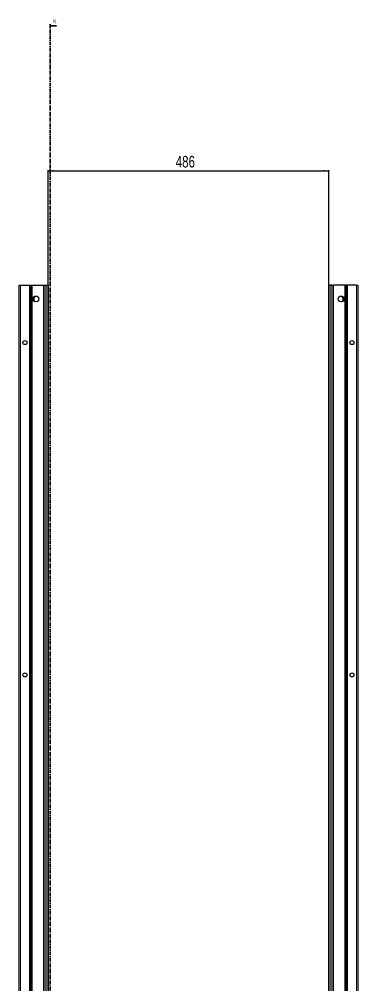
# Model space of a CAD drawing. Header units: millimetres. Extents: x -199 to 5225, y -1847 to 1507.
# Drawn here: x 2126 to 2712, y -163 to 1507 of the extents above; entities that cross this region are included whole.
import ezdxf

# ---------------------------------------------------------------- set-up
doc = ezdxf.new("R2010")
doc.units = ezdxf.units.MM
doc.linetypes.add('CENTER', pattern=[10.16, 6.35, -1.27, 1.27, -1.27])
doc.layers.add('FORMAT', color=7, linetype='Continuous')
doc.styles.add('SLDTEXTSTYLE0', font='TXT', dxfattribs={"width": 0.75})
doc.dimstyles.new('SLDDIMSTYLE0', dxfattribs={"dimtxt": 20, "dimasz": 10, "dimexe": 0, "dimexo": 0.0625, "dimgap": 5, "dimtad": 2, "dimdec": 1, "dimrnd": 1e-09, "dimzin": 12, "dimdsep": 46, "dimtxsty": 'SLDTEXTSTYLE0', "dimsah": 1, "dimcen": 0.09, "dimadec": 0, "dimazin": 3, "dimtfac": 1, "dimtofl": 0, "dimtmove": 0, "dimatfit": 3, "dimfxl": 0, "dimfrac": 2, "dimtolj": 1, "dimtzin": 12, "dimarcsym": 0})

# ---------------------------------------------------------------- blocks, each defined once
blk = doc.blocks.new('_D_4')
at = {"layer": 'FORMAT'}
for p, q in [((2176.1, 1047.2), (2176.1, 1246)), ((2176.1, 1245), (2662.1, 1245)), ((2662.1, 1047.2), (2662.1, 1246))]:
    blk.add_line(p, q, dxfattribs=at)
for points in [[(2176.1, 1245), (2186.1, 1243.5), (2186.1, 1246.5)], [(2662.1, 1245), (2652.1, 1246.5), (2652.1, 1243.5)]]:
    blk.add_solid(points, dxfattribs=at)
at = {"layer": 'FORMAT', "insert": (2396.9, 1270.8), "char_height": 20, "attachment_point": 1, "style": 'SLDTEXTSTYLE0'}
blk.add_mtext('486', dxfattribs=at)

msp = doc.modelspace()

# ---------------------------------------------------------------- linework, layer by layer
at = {"color": 7, "linetype": 'CENTER', "lineweight": 35}
msp.add_line((2179.83, 1499.09), (2179.83, -1103.67), dxfattribs=at)
at = {"color": 7, "linetype": 'Continuous', "lineweight": 35}
msp.add_line((2190.47, 1496.09), (2179.83, 1496.09), dxfattribs=at)
at = {"color": 7, "linetype": 'Continuous', "lineweight": 25}
for p, q in [((2126.39, -851.79), (2126.39, 1047.21)), ((2126.39, 1047.21), (2128.39, 1047.21)), ((2128.39, 1047.21), (2143.74, 1047.21)), ((2143.74, 1047.21), (2144.39, 1047.21)), ((2144.39, 1023.46), (2144.39, 1047.21)), ((2144.39, 1047.21), (2144.98, 1047.21)), ((2144.98, 1047.21), (2146.19, 1047.21)), ((2146.19, 1047.21), (2146.19, -851.79)), ((2146.19, 1047.21), (2146.22, 1047.21)), ((2146.22, 1047.21), (2146.22, -851.79)), ((2146.22, 1047.21), (2147.43, 1047.21)), ((2147.43, 1047.21), (2148.84, 1047.21)), ((2148.84, 1047.21), (2168.24, 1047.21)), ((2168.24, 1047.21), (2168.89, 1047.21)), ((2168.89, -851.79), (2168.89, 1047.21)), ((2168.89, 1047.21), (2170.89, 1047.21)), ((2170.89, 1047.21), (2174.09, 1047.21)), ((2174.09, 1047.21), (2176.09, 1047.21)), ((2176.09, 1047.21), (2176.09, -851.79)), ((2662.09, -851.79), (2662.09, 1047.21)), ((2662.09, 1047.21), (2664.09, 1047.21)), ((2667.29, 1047.21), (2664.09, 1047.21)), ((2667.29, 1047.21), (2669.29, 1047.21)), ((2669.29, 1047.21), (2669.29, -851.79)), ((2669.29, 1047.21), (2669.94, 1047.21)), ((2689.35, 1047.21), (2669.94, 1047.21)), ((2689.35, 1047.21), (2690.76, 1047.21)), ((2691.97, 1047.21), (2690.76, 1047.21)), ((2691.97, -851.79), (2691.97, 1047.21)), ((2692, 1047.21), (2691.97, 1047.21)), ((2692, -851.79), (2692, 1047.21)), ((2693.21, 1047.21), (2692, 1047.21)), ((2693.21, 1047.21), (2693.79, 1047.21)), ((2693.79, 1047.21), (2693.79, 1023.46)), ((2693.79, 1047.21), (2694.44, 1047.21)), ((2709.79, 1047.21), (2694.44, 1047.21)), ((2709.79, 1047.21), (2711.79, 1047.21)), ((2711.79, 1047.21), (2711.79, -851.79)), ((2144.46, 1023.35), (2144.39, 1023.46)), ((2144.39, 1023.46), (2144.39, 1021.96)), ((2144.39, 1021.96), (2144.46, 1022.06)), ((2144.39, 973.46), (2144.39, 1021.96)), ((2144.46, 1022.06), (2144.46, 1023.35)), ((2154.44, 1027.73), (2154.44, 1028.14)), ((2683.74, 1028.14), (2683.74, 1027.73)), ((2693.79, 1023.46), (2693.73, 1023.35)), ((2693.73, 1023.35), (2693.73, 1022.06)), ((2693.73, 1022.06), (2693.79, 1021.96)), ((2693.79, 1021.96), (2693.79, 1023.46)), ((2693.79, 1021.96), (2693.79, 973.46)), ((2144.46, 973.35), (2144.39, 973.46)), ((2144.39, 973.46), (2144.39, 971.96)), ((2144.39, 971.96), (2144.46, 972.06)), ((2144.39, 923.46), (2144.39, 971.96)), ((2144.46, 972.06), (2144.46, 973.35)), ((2693.79, 973.46), (2693.73, 973.35)), ((2693.73, 973.35), (2693.73, 972.06)), ((2693.73, 972.06), (2693.79, 971.96)), ((2693.79, 971.96), (2693.79, 973.46)), ((2693.79, 971.96), (2693.79, 923.46)), ((2144.46, 923.35), (2144.39, 923.46)), ((2144.39, 923.46), (2144.39, 921.96)), ((2144.39, 921.96), (2144.46, 922.06)), ((2144.39, 873.46), (2144.39, 921.96)), ((2144.46, 922.06), (2144.46, 923.35)), ((2693.79, 923.46), (2693.73, 923.35)), ((2693.73, 923.35), (2693.73, 922.06)), ((2693.73, 922.06), (2693.79, 921.96)), ((2693.79, 921.96), (2693.79, 923.46)), ((2693.79, 921.96), (2693.79, 873.46)), ((2144.46, 873.35), (2144.39, 873.46)), ((2144.39, 873.46), (2144.39, 871.96)), ((2144.39, 871.96), (2144.46, 872.06)), ((2144.39, 823.46), (2144.39, 871.96)), ((2144.46, 872.06), (2144.46, 873.35)), ((2693.79, 873.46), (2693.73, 873.35)), ((2693.73, 873.35), (2693.73, 872.06)), ((2693.73, 872.06), (2693.79, 871.96)), ((2693.79, 871.96), (2693.79, 873.46)), ((2693.79, 871.96), (2693.79, 823.46)), ((2144.46, 823.35), (2144.39, 823.46)), ((2144.39, 823.46), (2144.39, 821.96)), ((2144.39, 821.96), (2144.46, 822.06)), ((2144.39, 773.46), (2144.39, 821.96)), ((2144.46, 822.06), (2144.46, 823.35)), ((2693.79, 823.46), (2693.73, 823.35)), ((2693.73, 823.35), (2693.73, 822.06)), ((2693.73, 822.06), (2693.79, 821.96)), ((2693.79, 821.96), (2693.79, 823.46)), ((2693.79, 821.96), (2693.79, 773.46)), ((2144.46, 773.35), (2144.39, 773.46)), ((2144.39, 773.46), (2144.39, 771.96)), ((2144.39, 771.96), (2144.46, 772.06)), ((2144.39, 723.46), (2144.39, 771.96)), ((2144.46, 772.06), (2144.46, 773.35)), ((2693.79, 773.46), (2693.73, 773.35)), ((2693.73, 773.35), (2693.73, 772.06)), ((2693.73, 772.06), (2693.79, 771.96)), ((2693.79, 771.96), (2693.79, 773.46)), ((2693.79, 771.96), (2693.79, 723.46)), ((2144.46, 723.35), (2144.39, 723.46)), ((2144.39, 723.46), (2144.39, 721.96)), ((2144.39, 721.96), (2144.46, 722.06)), ((2144.39, 673.46), (2144.39, 721.96)), ((2144.46, 722.06), (2144.46, 723.35)), ((2693.79, 723.46), (2693.73, 723.35)), ((2693.73, 723.35), (2693.73, 722.06)), ((2693.73, 722.06), (2693.79, 721.96)), ((2693.79, 721.96), (2693.79, 723.46)), ((2693.79, 721.96), (2693.79, 673.46)), ((2144.46, 673.35), (2144.39, 673.46)), ((2144.39, 673.46), (2144.39, 671.96)), ((2144.39, 671.96), (2144.46, 672.06)), ((2144.39, 623.46), (2144.39, 671.96)), ((2144.46, 672.06), (2144.46, 673.35)), ((2693.79, 673.46), (2693.73, 673.35)), ((2693.73, 673.35), (2693.73, 672.06)), ((2693.73, 672.06), (2693.79, 671.96)), ((2693.79, 671.96), (2693.79, 673.46)), ((2693.79, 671.96), (2693.79, 623.46)), ((2144.46, 623.35), (2144.39, 623.46)), ((2144.39, 623.46), (2144.39, 621.96)), ((2144.39, 621.96), (2144.46, 622.06)), ((2144.39, 573.46), (2144.39, 621.96)), ((2144.46, 622.06), (2144.46, 623.35)), ((2693.79, 623.46), (2693.73, 623.35)), ((2693.73, 623.35), (2693.73, 622.06)), ((2693.73, 622.06), (2693.79, 621.96)), ((2693.79, 621.96), (2693.79, 623.46)), ((2693.79, 621.96), (2693.79, 573.46)), ((2144.46, 573.35), (2144.39, 573.46)), ((2144.39, 573.46), (2144.39, 571.96)), ((2144.39, 571.96), (2144.46, 572.06)), ((2144.39, 523.46), (2144.39, 571.96)), ((2144.46, 572.06), (2144.46, 573.35)), ((2693.79, 573.46), (2693.73, 573.35)), ((2693.73, 573.35), (2693.73, 572.06)), ((2693.73, 572.06), (2693.79, 571.96)), ((2693.79, 571.96), (2693.79, 573.46)), ((2693.79, 571.96), (2693.79, 523.46)), ((2144.46, 523.35), (2144.39, 523.46)), ((2144.39, 523.46), (2144.39, 521.96)), ((2144.39, 521.96), (2144.46, 522.06)), ((2144.39, 473.46), (2144.39, 521.96)), ((2144.46, 522.06), (2144.46, 523.35)), ((2693.79, 523.46), (2693.73, 523.35)), ((2693.73, 523.35), (2693.73, 522.06)), ((2693.73, 522.06), (2693.79, 521.96)), ((2693.79, 521.96), (2693.79, 523.46)), ((2693.79, 521.96), (2693.79, 473.46)), ((2144.46, 473.35), (2144.39, 473.46)), ((2144.39, 473.46), (2144.39, 471.96)), ((2144.39, 471.96), (2144.46, 472.06)), ((2144.39, 423.46), (2144.39, 471.96)), ((2144.46, 472.06), (2144.46, 473.35)), ((2693.79, 473.46), (2693.73, 473.35)), ((2693.73, 473.35), (2693.73, 472.06)), ((2693.73, 472.06), (2693.79, 471.96)), ((2693.79, 471.96), (2693.79, 473.46)), ((2693.79, 471.96), (2693.79, 423.46)), ((2144.46, 423.35), (2144.39, 423.46)), ((2144.39, 423.46), (2144.39, 421.96)), ((2144.39, 421.96), (2144.46, 422.06)), ((2144.39, 373.46), (2144.39, 421.96)), ((2144.46, 422.06), (2144.46, 423.35)), ((2693.79, 423.46), (2693.73, 423.35)), ((2693.73, 423.35), (2693.73, 422.06)), ((2693.73, 422.06), (2693.79, 421.96)), ((2693.79, 421.96), (2693.79, 423.46)), ((2693.79, 421.96), (2693.79, 373.46)), ((2144.46, 373.35), (2144.39, 373.46)), ((2144.39, 373.46), (2144.39, 371.96)), ((2144.39, 371.96), (2144.46, 372.06)), ((2144.39, 323.46), (2144.39, 371.96)), ((2144.46, 372.06), (2144.46, 373.35)), ((2693.79, 373.46), (2693.73, 373.35)), ((2693.73, 373.35), (2693.73, 372.06)), ((2693.73, 372.06), (2693.79, 371.96)), ((2693.79, 371.96), (2693.79, 373.46)), ((2693.79, 371.96), (2693.79, 323.46)), ((2144.46, 323.35), (2144.39, 323.46)), ((2144.39, 323.46), (2144.39, 321.96)), ((2144.39, 321.96), (2144.46, 322.06)), ((2144.39, 273.46), (2144.39, 321.96)), ((2144.46, 322.06), (2144.46, 323.35)), ((2693.79, 323.46), (2693.73, 323.35)), ((2693.73, 323.35), (2693.73, 322.06)), ((2693.73, 322.06), (2693.79, 321.96)), ((2693.79, 321.96), (2693.79, 323.46)), ((2693.79, 321.96), (2693.79, 273.46)), ((2144.46, 273.35), (2144.39, 273.46)), ((2144.39, 273.46), (2144.39, 271.96)), ((2144.39, 271.96), (2144.46, 272.06)), ((2144.39, 223.46), (2144.39, 271.96)), ((2144.46, 272.06), (2144.46, 273.35)), ((2693.79, 273.46), (2693.73, 273.35)), ((2693.73, 273.35), (2693.73, 272.06)), ((2693.73, 272.06), (2693.79, 271.96)), ((2693.79, 271.96), (2693.79, 273.46)), ((2693.79, 271.96), (2693.79, 223.46)), ((2144.46, 223.35), (2144.39, 223.46)), ((2144.39, 223.46), (2144.39, 221.96)), ((2144.39, 221.96), (2144.46, 222.06)), ((2144.39, 173.46), (2144.39, 221.96)), ((2144.46, 222.06), (2144.46, 223.35)), ((2693.79, 223.46), (2693.73, 223.35)), ((2693.73, 223.35), (2693.73, 222.06)), ((2693.73, 222.06), (2693.79, 221.96)), ((2693.79, 221.96), (2693.79, 223.46)), ((2693.79, 221.96), (2693.79, 173.46)), ((2144.46, 173.35), (2144.39, 173.46)), ((2144.39, 173.46), (2144.39, 171.96)), ((2144.39, 171.96), (2144.46, 172.06)), ((2144.39, 123.46), (2144.39, 171.96)), ((2144.46, 172.06), (2144.46, 173.35)), ((2693.79, 173.46), (2693.73, 173.35)), ((2693.73, 173.35), (2693.73, 172.06)), ((2693.73, 172.06), (2693.79, 171.96)), ((2693.79, 171.96), (2693.79, 173.46)), ((2693.79, 171.96), (2693.79, 123.46)), ((2144.46, 123.35), (2144.39, 123.46)), ((2144.39, 123.46), (2144.39, 121.96)), ((2144.39, 121.96), (2144.46, 122.06)), ((2144.39, 73.46), (2144.39, 121.96)), ((2144.46, 122.06), (2144.46, 123.35)), ((2693.79, 123.46), (2693.73, 123.35)), ((2693.73, 123.35), (2693.73, 122.06)), ((2693.73, 122.06), (2693.79, 121.96)), ((2693.79, 121.96), (2693.79, 123.46)), ((2693.79, 121.96), (2693.79, 73.46)), ((2144.46, 73.35), (2144.39, 73.46)), ((2144.39, 73.46), (2144.39, 71.96)), ((2144.39, 71.96), (2144.46, 72.06)), ((2144.39, 23.46), (2144.39, 71.96)), ((2144.46, 72.06), (2144.46, 73.35)), ((2693.79, 73.46), (2693.73, 73.35)), ((2693.73, 73.35), (2693.73, 72.06)), ((2693.73, 72.06), (2693.79, 71.96)), ((2693.79, 71.96), (2693.79, 73.46)), ((2693.79, 71.96), (2693.79, 23.46)), ((2144.46, 23.35), (2144.39, 23.46)), ((2144.39, 23.46), (2144.39, 21.96)), ((2144.39, 21.96), (2144.46, 22.06)), ((2144.39, -26.54), (2144.39, 21.96)), ((2144.46, 22.06), (2144.46, 23.35)), ((2693.79, 23.46), (2693.73, 23.35)), ((2693.73, 23.35), (2693.73, 22.06)), ((2693.73, 22.06), (2693.79, 21.96)), ((2693.79, 21.96), (2693.79, 23.46)), ((2693.79, 21.96), (2693.79, -26.54)), ((2144.46, -26.65), (2144.39, -26.54)), ((2144.39, -26.54), (2144.39, -28.04)), ((2144.39, -28.04), (2144.46, -27.94)), ((2144.39, -76.54), (2144.39, -28.04)), ((2144.46, -27.94), (2144.46, -26.65)), ((2693.79, -26.54), (2693.73, -26.65)), ((2693.73, -26.65), (2693.73, -27.94)), ((2693.73, -27.94), (2693.79, -28.04)), ((2693.79, -28.04), (2693.79, -26.54)), ((2693.79, -28.04), (2693.79, -76.54)), ((2144.46, -76.65), (2144.39, -76.54)), ((2144.39, -76.54), (2144.39, -78.04)), ((2144.39, -78.04), (2144.46, -77.94)), ((2144.39, -126.54), (2144.39, -78.04)), ((2144.46, -77.94), (2144.46, -76.65)), ((2693.79, -76.54), (2693.73, -76.65)), ((2693.73, -76.65), (2693.73, -77.94)), ((2693.73, -77.94), (2693.79, -78.04)), ((2693.79, -78.04), (2693.79, -76.54)), ((2693.79, -78.04), (2693.79, -126.54)), ((2144.46, -126.65), (2144.39, -126.54)), ((2144.39, -126.54), (2144.39, -128.04)), ((2144.39, -128.04), (2144.46, -127.94)), ((2144.39, -176.54), (2144.39, -128.04)), ((2144.46, -127.94), (2144.46, -126.65)), ((2693.79, -126.54), (2693.73, -126.65)), ((2693.73, -126.65), (2693.73, -127.94)), ((2693.73, -127.94), (2693.79, -128.04)), ((2693.79, -128.04), (2693.79, -126.54)), ((2693.79, -128.04), (2693.79, -176.54))]:
    msp.add_line(p, q, dxfattribs=at)
at = {"color": 8, "linetype": 'Continuous', "lineweight": 18}
for p, q in [((2128.39, 1047.21), (2128.39, -851.79)), ((2143.74, -851.79), (2143.74, 1047.21)), ((2144.98, 1047.21), (2144.98, -851.79)), ((2147.43, -851.79), (2147.43, 1047.21)), ((2148.84, 1047.21), (2148.84, -851.79)), ((2168.24, -851.79), (2168.24, 1047.21)), ((2170.89, 1047.21), (2170.89, -851.79)), ((2174.09, -851.79), (2174.09, 1047.21)), ((2664.09, 1047.21), (2664.09, -851.79)), ((2667.29, -851.79), (2667.29, 1047.21)), ((2669.94, 1047.21), (2669.94, -851.79)), ((2689.35, -851.79), (2689.35, 1047.21)), ((2690.76, 1047.21), (2690.76, -851.79)), ((2693.21, -851.79), (2693.21, 1047.21)), ((2694.44, 1047.21), (2694.44, -851.79)), ((2709.79, -851.79), (2709.79, 1047.21))]:
    msp.add_line(p, q, dxfattribs=at)
at = {"color": 7, "linetype": 'Continuous', "lineweight": 25}
for centre, radius in [((2155.24, 1023.21), 5), ((2682.94, 1023.21), 5), ((2136.24, 947.71), 3.5), ((2701.94, 947.71), 3.5), ((2136.24, 372.71), 3.5), ((2701.94, 372.71), 3.5)]:
    msp.add_circle(centre, radius, dxfattribs=at)
for centre, radius, start, end in [((2156.74, 1022.71), 5.25, 119.14074, 233.81087), ((2153.94, 1027.73), 0.5, 299.14074, 0), ((2684.24, 1027.73), 0.5, 180, 240.85926), ((2681.44, 1022.71), 5.25, 306.18896, 60.85926)]:
    msp.add_arc(centre, radius, start, end, dxfattribs=at)
at = {"color": 7, "linetype": 'Continuous', "lineweight": 35}
msp.add_solid([(2179.83, 1496.09), (2186.83, 1494.97), (2186.83, 1497.21)], dxfattribs=at)

# ---------------------------------------------------------------- texts
at = {"color": 7, "linetype": 'Continuous', "insert": (2184.95, 1507.21), "char_height": 7, "attachment_point": 1, "style": 'SLDTEXTSTYLE0'}
msp.add_mtext('K', dxfattribs=at)

# ---------------------------------------------------------------- dimensions: what is measured, and where the dimension line sits
at = {"layer": 'FORMAT'}
dim = msp.add_linear_dim(base=(2662.09, 1245), p1=(2176.09, 1047.21), p2=(2662.09, 1047.21), angle=0, dimstyle='SLDDIMSTYLE0', dxfattribs=at)
dim.commit()
dim.dimension.update_dxf_attribs({"geometry": '_D_4', "text_midpoint": (2419.09, 1245), "dimtype": 160})

doc.saveas('drawing.dxf')
